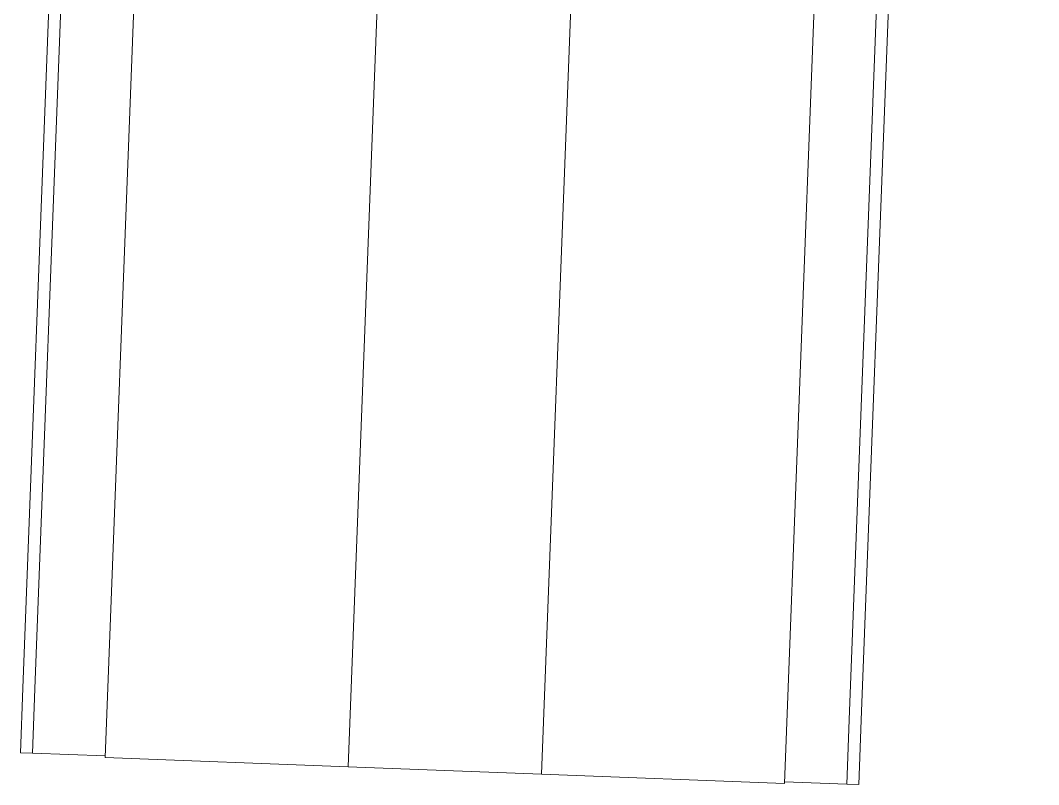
# Model space of a CAD drawing. Header units: millimetres. Extents: x 18438 to 82538, y -3412 to 53720.
# Drawn here: x 70524.1 to 70948.9, y 12743.4 to 13062.2 of the extents above; entities that cross this region are included whole.
import ezdxf

# ---------------------------------------------------------------- set-up
doc = ezdxf.new("R2010")
doc.units = ezdxf.units.MM
doc.header["$MEASUREMENT"] = 0
doc.layers.add('I-FURN', color=40, linetype='Continuous', lineweight=13)

# ---------------------------------------------------------------- blocks, each defined once
blk = doc.blocks.new('New Furniture_Mobile Whiteboard_NR1 - NR1-9722481-GA PLAN - LEVEL 11')
at = {"layer": 'I-FURN', "color": 0, "lineweight": -2}
for p, q in [((-955.3, -425), (-928.4, -425)), ((-955.3, -430), (-955.3, -425)), ((1014.7, -425), (-928.4, -425)), ((-928.4, -430), (-955.3, -430)), ((-955.3, -460.39), (-955.3, -430)), ((-928.4, -430), (1014.7, -430)), ((-955.96, -460.39), (1044.04, -460.39)), ((-955.96, -561.84), (-955.96, -460.39)), ((-955.96, -561.84), (1044.04, -561.84)), ((-955.96, -642.56), (-955.96, -561.84)), ((1044.04, -642.56), (-955.96, -642.56)), ((-955.96, -744.02), (-955.96, -642.56)), ((1044.04, -744.02), (-955.96, -744.02)), ((-955.3, -770), (-955.3, -744.02)), ((-955.3, -775), (-955.3, -770)), ((-955.3, -770), (-928.4, -770)), ((1014.7, -770), (-928.4, -770)), ((-928.4, -775), (-955.3, -775)), ((-928.4, -775), (1014.7, -775))]:
    blk.add_line(p, q, dxfattribs=at)

msp = doc.modelspace()

# ---------------------------------------------------------------- block references
at = {"layer": 'I-FURN', "color": 40, "lineweight": 0, "rotation": 87.81652505426094}
msp.add_blockref('New Furniture_Mobile Whiteboard_NR1 - NR1-9722481-GA PLAN - LEVEL 11', (70135.84, 13727.52), dxfattribs=at)

doc.saveas('drawing.dxf')
